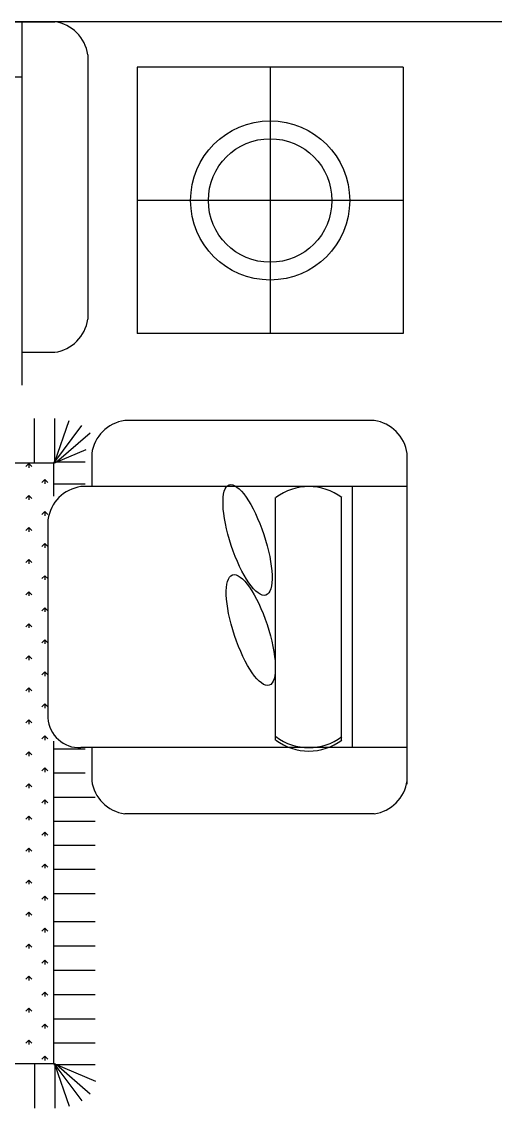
# Model space of a CAD drawing. Header units: millimetres. Extents: x -1705246 to 222838, y -3231245 to 126310.
# Drawn here: x 12379 to 13314, y 108842 to 110985 of the extents above; entities that cross this region are included whole.
import ezdxf

# ---------------------------------------------------------------- set-up
doc = ezdxf.new("R2010")
doc.units = ezdxf.units.MM
doc.layers.add('家具内线', color=8, linetype='Continuous')
doc.layers.add('家具外线', color=1, linetype='Continuous')

# ---------------------------------------------------------------- blocks, each defined once
blk = doc.blocks.new('MK-JJ-0387')
at = {"layer": '家具内线'}
for p, q in [((-139684.7, 99266.5), (-139712.7, 99347.8)), ((-139684.7, 99263.8), (-139684.7, 99352.1)), ((-139644.2, 99263.8), (-139644.2, 99352.1)), ((-139687.9, 99266), (-139754.4, 99323.8)), ((-139682.6, 99263.8), (-139738, 99337.7)), ((-139682.6, 99263.8), (-139764.6, 99298.5)), ((-139682.6, 99266), (-139764.2, 99266)), ((-139664.7, 99249.5), (-139670.7, 99255.4)), ((-139664.7, 99249.5), (-139664.7, 99257.9)), ((-139664.7, 99249.5), (-139658.8, 99255.4)), ((-139682.6, 99223), (-139764.2, 99223)), ((-139633.1, 99217.9), (-139639.1, 99223.8)), ((-139633.1, 99217.9), (-139633.1, 99226.3)), ((-139633.1, 99217.9), (-139627.2, 99223.8)), ((-139682.6, 99175.5), (-139764.2, 99175.5)), ((-139664.7, 99186.3), (-139670.7, 99192.2)), ((-139664.7, 99186.3), (-139664.7, 99194.7)), ((-139664.7, 99186.3), (-139658.8, 99192.2)), ((-139633.1, 99154.7), (-139639.1, 99160.6)), ((-139633.1, 99154.7), (-139633.1, 99163.1)), ((-139633.1, 99154.7), (-139627.2, 99160.6)), ((-139664.7, 99123.1), (-139664.7, 99131.5)), ((-139682.6, 99127.5), (-139764.2, 99127.5)), ((-139664.7, 99123.1), (-139670.7, 99129)), ((-139664.7, 99123.1), (-139658.8, 99129)), ((-139633.1, 99091.5), (-139639.1, 99097.4)), ((-139633.1, 99091.5), (-139633.1, 99099.8)), ((-139633.1, 99091.5), (-139627.2, 99097.4)), ((-139682.6, 99079.5), (-139764.2, 99079.5)), ((-139664.7, 99059.8), (-139664.7, 99068.2)), ((-139664.7, 99059.9), (-139670.7, 99065.8)), ((-139664.7, 99059.9), (-139658.8, 99065.8)), ((-139682.6, 99031.5), (-139764.2, 99031.5)), ((-139633.1, 99028.2), (-139639.1, 99034.2)), ((-139633.1, 99028.2), (-139633.1, 99036.6)), ((-139633.1, 99028.2), (-139627.2, 99034.2)), ((-139664.7, 98996.6), (-139670.7, 99002.6)), ((-139664.7, 98996.6), (-139664.7, 99005)), ((-139664.7, 98996.6), (-139658.8, 99002.6)), ((-139682.6, 98983.5), (-139764.2, 98983.5)), ((-139633.1, 98965), (-139639.1, 98971)), ((-139633.1, 98965), (-139633.1, 98973.4)), ((-139633.1, 98965), (-139627.2, 98971)), ((-139664.7, 98933.4), (-139670.7, 98939.3)), ((-139664.7, 98933.4), (-139664.7, 98941.8)), ((-139664.7, 98933.4), (-139658.8, 98939.3)), ((-139682.6, 98928), (-139764.2, 98928)), ((-139633.1, 98901.8), (-139639.1, 98907.7)), ((-139633.1, 98901.8), (-139633.1, 98910.2)), ((-139633.1, 98901.8), (-139627.2, 98907.7)), ((-139682.6, 98880.5), (-139764.2, 98880.5)), ((-139664.7, 98870.2), (-139670.7, 98876.1)), ((-139664.7, 98870.2), (-139664.7, 98878.6)), ((-139664.7, 98870.2), (-139658.8, 98876.1)), ((-139682.6, 98832.9), (-139764.2, 98832.9)), ((-139633.1, 98838.6), (-139639.1, 98844.5)), ((-139633.1, 98838.6), (-139633.1, 98847)), ((-139633.1, 98838.6), (-139627.2, 98844.5)), ((-139664.7, 98807), (-139670.7, 98812.9)), ((-139664.7, 98807), (-139664.7, 98815.3)), ((-139664.7, 98807), (-139658.8, 98812.9)), ((-139682.6, 98785.4), (-139764.2, 98785.4)), ((-139633.1, 98775.4), (-139639.1, 98781.3)), ((-139633.1, 98775.4), (-139633.1, 98783.7)), ((-139633.1, 98775.4), (-139627.2, 98781.3)), ((-139664.7, 98743.8), (-139670.7, 98749.7)), ((-139664.7, 98743.7), (-139664.7, 98752.1)), ((-139664.7, 98743.8), (-139658.8, 98749.7)), ((-139682.6, 98737.9), (-139764.2, 98737.9)), ((-139633.1, 98712.1), (-139639.1, 98718.1)), ((-139633.1, 98712.1), (-139633.1, 98720.5)), ((-139633.1, 98712.1), (-139627.2, 98718.1)), ((-139682.6, 98690.3), (-139744.4, 98690.3)), ((-139664.7, 98680.5), (-139670.7, 98686.5)), ((-139664.7, 98680.5), (-139664.7, 98688.9)), ((-139664.7, 98680.5), (-139658.8, 98686.5)), ((-140271.3, 98125.5), (-140271.3, 98640.5)), ((-139682.6, 98642.8), (-139744.4, 98642.8)), ((-139633.1, 98648.9), (-139639.1, 98654.8)), ((-139633.1, 98648.9), (-139633.1, 98657.3)), ((-139633.1, 98648.9), (-139627.2, 98654.8)), ((-139664.7, 98617.3), (-139670.7, 98623.2)), ((-139664.7, 98617.3), (-139664.7, 98625.7)), ((-139664.7, 98617.3), (-139658.8, 98623.2)), ((-139633.1, 98585.7), (-139639.1, 98591.6)), ((-139633.1, 98585.7), (-139633.1, 98594.1)), ((-139633.1, 98585.7), (-139627.2, 98591.6)), ((-139664.7, 98554.1), (-139670.7, 98560)), ((-139664.7, 98554.1), (-139664.7, 98562.5)), ((-139664.7, 98554.1), (-139658.8, 98560)), ((-139633.1, 98522.5), (-139633.1, 98530.9)), ((-139633.1, 98522.5), (-139639.1, 98528.4)), ((-139633.1, 98522.5), (-139627.2, 98528.4)), ((-139664.7, 98490.9), (-139670.7, 98496.8)), ((-139664.7, 98490.9), (-139664.7, 98499.2)), ((-139664.7, 98490.9), (-139658.8, 98496.8)), ((-139633.1, 98459.2), (-139633.1, 98467.6)), ((-139633.1, 98459.3), (-139639.1, 98465.2)), ((-139633.1, 98459.3), (-139627.2, 98465.2)), ((-139664.7, 98427.6), (-139670.7, 98433.6)), ((-139664.7, 98427.6), (-139664.7, 98436)), ((-139664.7, 98427.6), (-139658.8, 98433.6)), ((-139633.1, 98396), (-139639.1, 98402)), ((-139633.1, 98396), (-139633.1, 98404.4)), ((-139633.1, 98396), (-139627.2, 98402)), ((-139664.7, 98364.4), (-139670.7, 98370.4)), ((-139664.7, 98364.4), (-139664.7, 98372.8)), ((-139664.7, 98364.4), (-139658.8, 98370.4)), ((-139633.1, 98332.8), (-139639.1, 98338.7)), ((-139633.1, 98332.8), (-139633.1, 98341.2)), ((-139633.1, 98332.8), (-139627.2, 98338.7)), ((-139664.7, 98301.2), (-139670.7, 98307.1)), ((-139664.7, 98301.2), (-139664.7, 98309.6)), ((-139664.7, 98301.2), (-139658.8, 98307.1)), ((-139633.1, 98269.6), (-139639.1, 98275.5)), ((-139633.1, 98269.6), (-139633.1, 98278)), ((-139633.1, 98269.6), (-139627.2, 98275.5)), ((-139664.7, 98238), (-139670.7, 98243.9)), ((-139664.7, 98238), (-139664.7, 98246.4)), ((-139664.7, 98238), (-139658.8, 98243.9)), ((-139633.1, 98206.4), (-139639.1, 98212.3)), ((-139633.1, 98206.4), (-139633.1, 98214.7)), ((-139633.1, 98206.4), (-139627.2, 98212.3)), ((-139664.7, 98174.8), (-139670.7, 98180.7)), ((-139664.7, 98174.8), (-139664.7, 98183.1)), ((-139664.7, 98174.8), (-139658.8, 98180.7)), ((-139633.1, 98143.2), (-139639.1, 98149.1)), ((-139633.1, 98143.1), (-139633.1, 98151.5)), ((-139633.1, 98143.2), (-139627.2, 98149.1)), ((-139682.6, 98119.9), (-139744.4, 98119.9)), ((-139664.7, 98111.5), (-139670.7, 98117.5)), ((-139664.7, 98111.5), (-139664.7, 98119.9)), ((-139664.7, 98111.5), (-139658.8, 98117.5)), ((-139633.1, 98079.9), (-139639.1, 98085.9)), ((-139633.1, 98079.9), (-139633.1, 98088.3)), ((-139633.1, 98079.9), (-139627.2, 98085.9)), ((-139687.9, 98076.9), (-139754.4, 98019.1)), ((-139682.6, 98079.1), (-139746, 98052.3)), ((-139682.6, 98076.9), (-139744.4, 98076.9)), ((-139682.6, 98079.1), (-139738, 98005.2)), ((-139684.7, 98076.4), (-139712.7, 97995.1)), ((-139684.7, 98079.1), (-139684.7, 97990.8)), ((-139644.2, 98079.1), (-139644.2, 97990.8)), ((-140109.4, 97298.1), (-140109.4, 97823.6)), ((-140372.2, 97560.9), (-139846.7, 97560.9)), ((-139097.4, 97316.9), (-139619.1, 97316.9))]:
    blk.add_line(p, q, dxfattribs=at)
blk.add_circle((-140109.4, 97560.9), 121.9, dxfattribs=at)
blk.add_arc((-140185.8, 98531.8), 108.7, 53.1301, 126.8699, dxfattribs=at)
at = {"layer": '家具外线'}
for p, q in [((-138085.4, 99263.8), (-139682.6, 99263.8)), ((-139682.6, 99263.8), (-139682.6, 98627.9)), ((-140314.8, 98770.9), (-139822.4, 98770.9)), ((-140380, 98712.4), (-140380, 98060.3)), ((-139757.2, 98640.5), (-139757.2, 98705.7)), ((-140380, 98640.5), (-139736, 98640.5)), ((-140166.6, 98640.5), (-140123.1, 98640.5)), ((-140166.6, 98640.5), (-140123.1, 98640.5)), ((-140249.6, 98147.2), (-140249.6, 98625.5)), ((-140119.1, 98147.2), (-140119.1, 98625.5)), ((-139670.8, 98190.7), (-139670.8, 98582.5)), ((-140380, 98125.5), (-139736, 98125.5)), ((-139757.2, 98060.3), (-139757.2, 98125.5)), ((-139682.6, 98144.4), (-139682.6, 98079.1)), ((-139682.6, 98079.1), (-138085.4, 98079.1)), ((-140314.8, 97995.1), (-139822.4, 97995.1)), ((-139619.1, 97208.3), (-139619.1, 97925.6)), ((-139619.1, 97860.4), (-139684.3, 97860.4)), ((-140372.2, 97823.6), (-139846.7, 97823.6)), ((-140372.2, 97298.1), (-140372.2, 97823.6)), ((-139846.7, 97298.1), (-139846.7, 97823.6)), ((-139749.5, 97273.5), (-139749.5, 97795.2)), ((-140372.2, 97298.1), (-139846.7, 97298.1)), ((-138966.9, 97208.3), (-139684.3, 97208.3))]:
    blk.add_line(p, q, dxfattribs=at)
blk.add_circle((-140109.4, 97560.9), 157, dxfattribs=at)
for centre, radius, start, end in [((-140303.9, 98694.9), 76.9, 98.1301, 171.8699), ((-139833.3, 98694.9), 76.9, 8.1301, 81.8699), ((-140185.8, 98538.5), 108.7, 53.1301, 126.8699), ((-139733.3, 98577.9), 62.7, 3.7424, 92.46), ((-139746.9, 98201.6), 76.9, 278.1301, 351.8699), ((-140185.8, 98234.2), 108.7, 233.1301, 306.8699), ((-140303.9, 98071.2), 76.9, 188.1301, 261.8699), ((-139833.3, 98071.2), 76.9, 278.1301, 351.8699), ((-139673.4, 97784.3), 76.9, 98.1301, 171.8699), ((-139673.4, 97284.3), 76.9, 188.1301, 261.8699)]:
    blk.add_arc(centre, radius, start, end, dxfattribs=at)
for centre in [(-140071.2, 98408.5), (-140064.8, 98230.8)]:
    blk.add_ellipse(centre, major_axis=(36.2, -108.8), ratio=0.295775, start_param=3.141593, end_param=9.424778, dxfattribs=at)

msp = doc.modelspace()

# ---------------------------------------------------------------- linework, layer by layer
msp.add_line((13394.2, 110985.5), (8464.2, 110985.5))

# ---------------------------------------------------------------- block references
at = {"layer": '家具外线', "rotation": 180}
msp.add_blockref('MK-JJ-0387', (-127239.6, 208193.7), dxfattribs=at)

doc.saveas('drawing.dxf')
